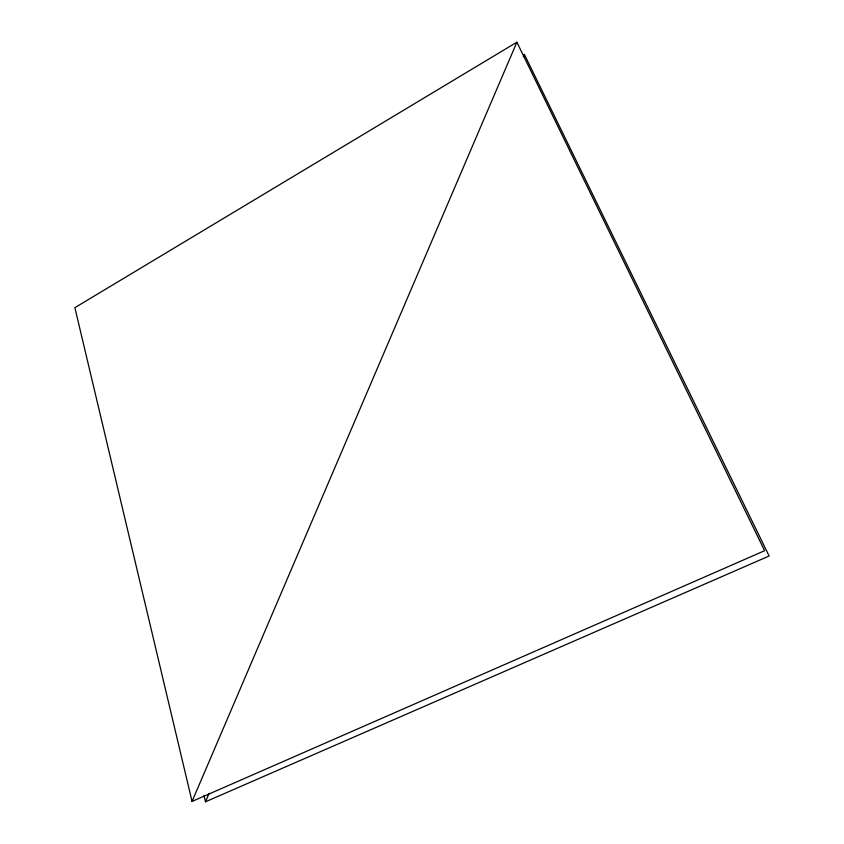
<?xml version="1.0" encoding="UTF-8"?>
<svg xmlns="http://www.w3.org/2000/svg" width="844" height="844" viewBox="0 0 844 844"><rect width="100%" height="100%" fill="white"/><g stroke="black" fill="none" stroke-linecap="round" stroke-linejoin="round"><path stroke-width="1.27" d="M192.063 801.431L516.887 42.2L764.622 550.699L192.063 801.431L74.873 307.67L516.887 42.2M523.322 56.791L524.356 54.364L769.127 556.006L205.493 801.8L209.112 793.318M203.942 795.396L205.493 801.8"/></g></svg>
